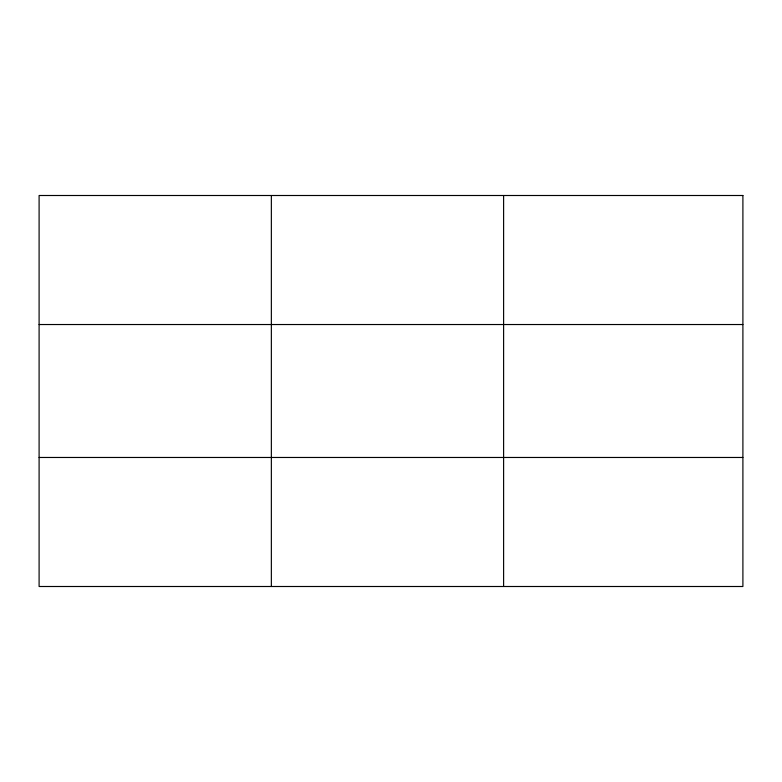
<?xml version="1.0" encoding="UTF-8"?>
<svg xmlns="http://www.w3.org/2000/svg" width="782" height="782" viewBox="0 0 782 782"><rect width="100%" height="100%" fill="white"/><g stroke="black" fill="none" stroke-linecap="round" stroke-linejoin="round"><path stroke-width="1.17" d="M271.354 586.5L271.354 195.5M503.608 586.5L503.608 195.5M39.1 324.53L742.9 324.53M39.1 457.47L742.9 457.47M742.9 195.5L39.1 195.5L39.1 586.5L742.9 586.5L742.9 195.5"/></g></svg>
